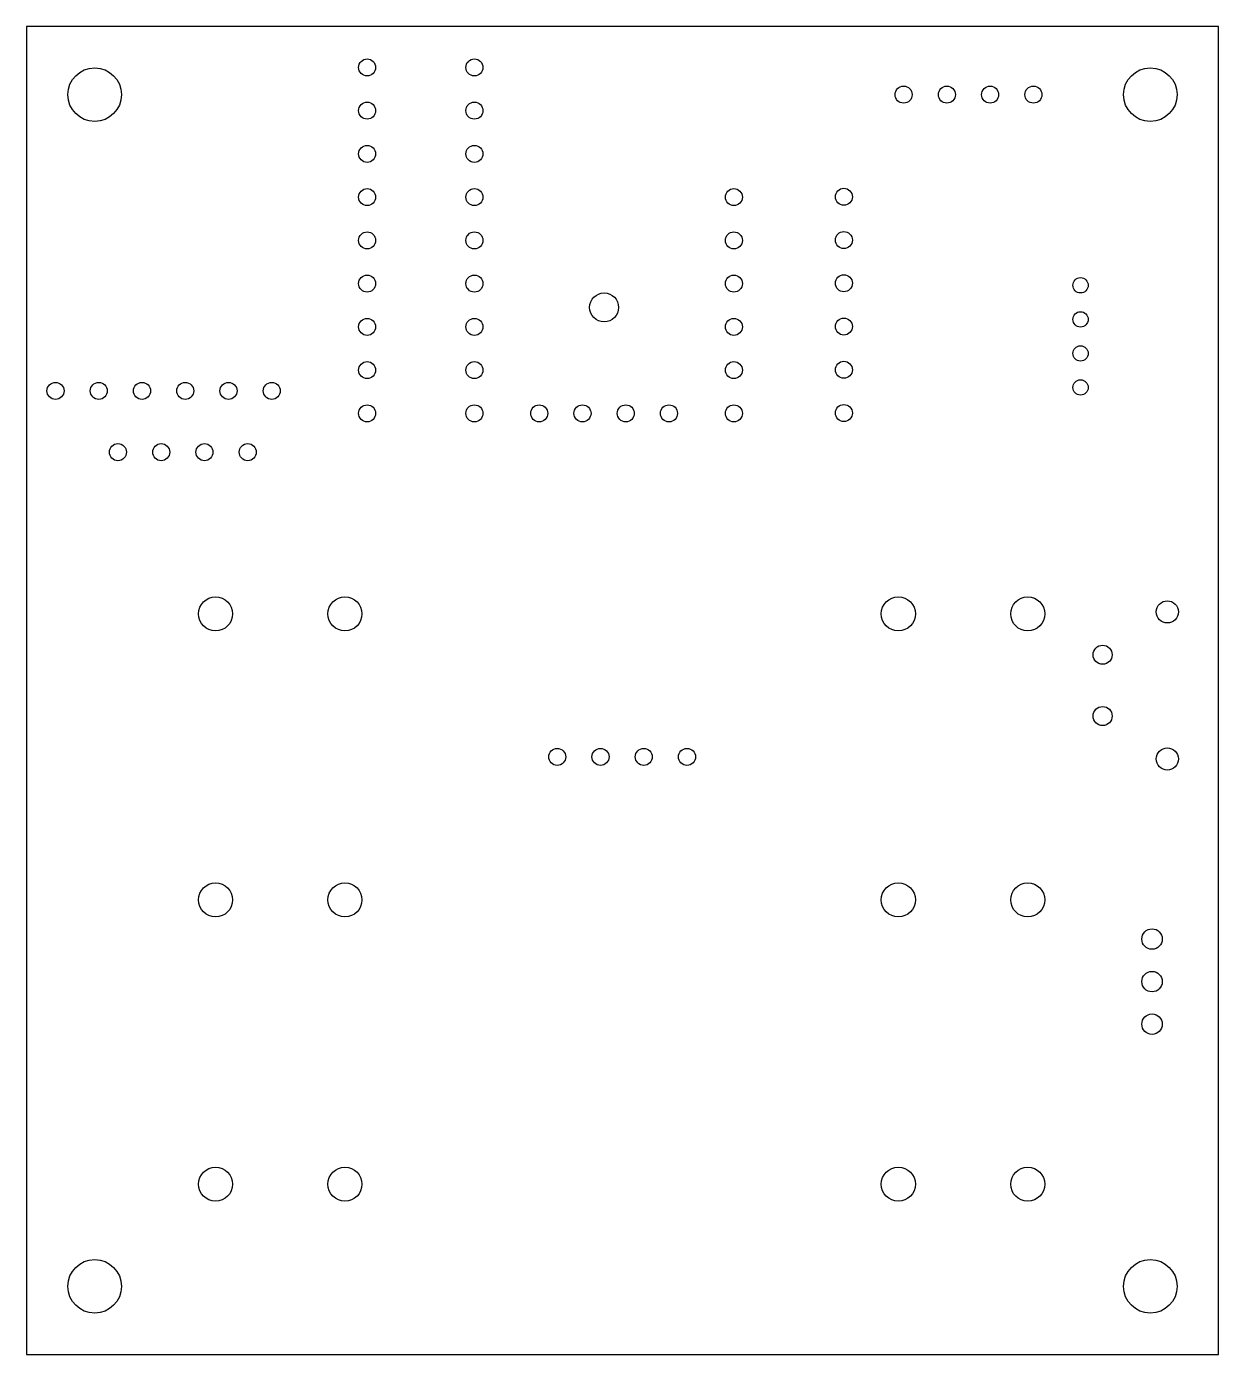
# Model space of a CAD drawing. Extents: x 460 to 530, y 460 to 538.
import ezdxf

# ---------------------------------------------------------------- set-up
doc = ezdxf.new("R2010")
doc.units = 0
doc.layers.get('0').update_dxf_attribs({"linetype": 'CONTINUOUS'})
doc.layers.add('_BOARD', color=254, linetype='CONTINUOUS')
doc.layers.add('_DRILL', color=251, linetype='CONTINUOUS')

# ---------------------------------------------------------------- blocks, each defined once
blk = doc.blocks.new('_HOLE')
blk.add_circle((0, 0), 0.5)

msp = doc.modelspace()

# ---------------------------------------------------------------- linework, layer by layer
at = {"layer": '_BOARD', "color": 3}
msp.add_lwpolyline([(460, 460), (530, 460), (530, 460), (530, 538), (530, 538), (460, 538), (460, 538), (460, 460), (460, 460)], close=True, dxfattribs=at)

# ---------------------------------------------------------------- block references
at = {"layer": '_DRILL'}
for p in [(480, 535.6), (486.3, 535.6), (511.512, 534), (514.052, 534), (516.592, 534), (519.132, 534), (480, 533.06), (486.3, 533.06), (480, 530.52), (486.3, 530.52), (480, 527.98), (486.3, 527.98), (501.54, 527.98), (508, 528), (480, 525.44), (486.3, 525.44), (501.54, 525.44), (508, 525.46), (480, 522.9), (486.3, 522.9), (501.54, 522.9), (508, 522.92), (480, 520.36), (486.3, 520.36), (501.54, 520.36), (508, 520.38), (480, 517.82), (486.3, 517.82), (501.54, 517.82), (508, 517.84), (461.7, 516.6), (464.24, 516.6), (466.78, 516.6), (469.32, 516.6), (471.86, 516.6), (474.4, 516.6), (480, 515.28), (486.3, 515.28), (490.11, 515.28), (492.65, 515.28), (495.19, 515.28), (497.73, 515.28), (501.54, 515.28), (508, 515.3), (465.368, 513), (467.908, 513), (470.448, 513), (472.988, 513), (491.168, 495.1), (493.708, 495.1), (496.248, 495.1), (498.788, 495.1)]:
    msp.add_blockref('_HOLE', p, dxfattribs=at)
for p, xscale, yscale in [((464, 534), 3.15, 3.15), ((526, 534), 3.15, 3.15), ((521.9, 522.8), 0.9, 0.9), ((493.92, 521.503), 1.7, 1.7), ((521.9, 520.8), 0.9, 0.9), ((521.9, 518.8), 0.9, 0.9), ((521.9, 516.8), 0.9, 0.9), ((471.1, 503.5), 2, 2), ((478.7, 503.5), 2, 2), ((511.2, 503.5), 2, 2), ((518.8, 503.5), 2, 2), ((527, 503.62), 1.3, 1.3), ((523.2, 501.1), 1.12, 1.12), ((523.2, 497.5), 1.12, 1.12), ((527, 494.98), 1.3, 1.3), ((471.1, 486.7), 2, 2), ((478.7, 486.7), 2, 2), ((511.2, 486.7), 2, 2), ((518.8, 486.7), 2, 2), ((526.1, 484.4), 1.2, 1.2), ((526.1, 481.9), 1.2, 1.2), ((526.1, 479.4), 1.2, 1.2), ((471.1, 470), 2, 2), ((478.7, 470), 2, 2), ((511.2, 470), 2, 2), ((518.8, 470), 2, 2), ((464, 464), 3.15, 3.15), ((526, 464), 3.15, 3.15)]:
    msp.add_blockref('_HOLE', p, dxfattribs=dict(at, xscale=xscale, yscale=yscale))

doc.saveas('drawing.dxf')
